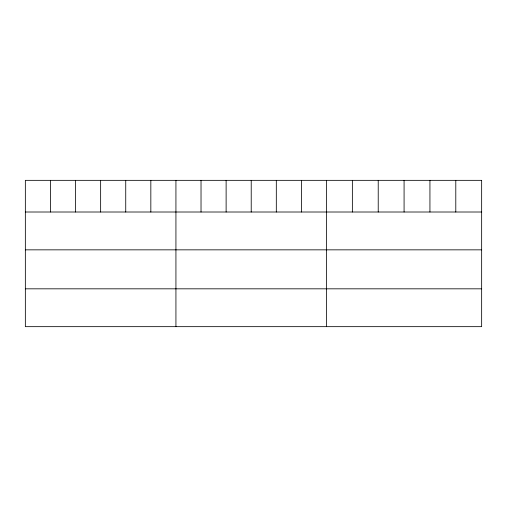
<?xml version="1.0" encoding="UTF-8"?>
<svg xmlns="http://www.w3.org/2000/svg" width="507" height="507" viewBox="0 0 507 507"><rect width="100%" height="100%" fill="white"/><g stroke="black" fill="none" stroke-linecap="round" stroke-linejoin="round"><path stroke-width="0.76" d="M25.35 212.008L481.65 212.008M25.35 249.843L481.65 249.843M25.35 288.825L481.65 288.825M455.793 180.34L455.793 212.008M429.936 180.34L429.936 212.008M404.079 180.34L404.079 212.008M378.222 180.34L378.222 212.008M352.365 180.34L352.365 212.008M326.508 180.34L326.508 326.66M301.412 180.34L301.412 212.008M276.315 180.34L276.315 212.008M251.219 180.34L251.219 212.008M226.122 180.34L226.122 212.008M201.025 180.34L201.025 212.008M175.929 180.34L175.929 326.66M150.833 180.34L150.833 212.008M125.736 180.34L125.736 212.008M100.64 180.34L100.64 212.008M75.543 180.34L75.543 212.008M50.447 180.34L50.447 212.008M481.65 180.34L25.35 180.34L25.35 326.66L481.65 326.66L481.65 180.34"/></g></svg>
